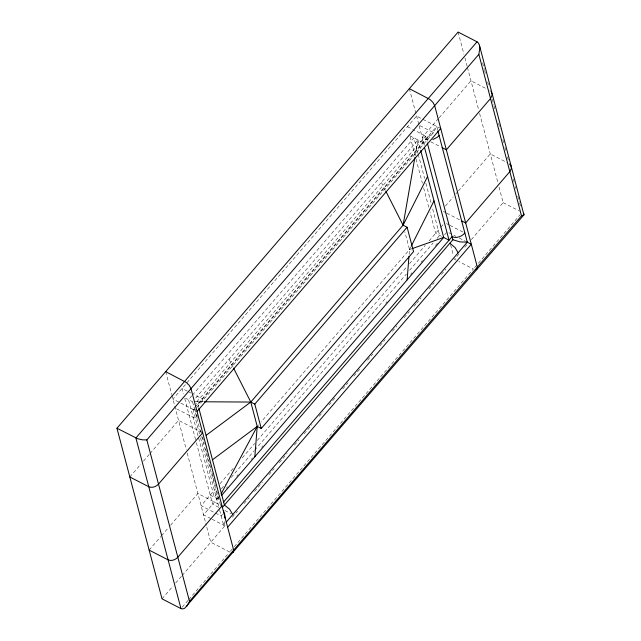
<?xml version="1.0" encoding="UTF-8"?>
<svg xmlns="http://www.w3.org/2000/svg" width="641" height="641" viewBox="0 0 641 641"><rect width="100%" height="100%" fill="white"/><g stroke="black" fill="none" stroke-linecap="round" stroke-linejoin="round"><path stroke-width="0.48" stroke-dasharray="3.21 2.4" d="M409.134 254.453L409.527 249.557L404.816 231.746M415.192 155.635L417.916 139.962L195.785 397.933M427.467 139.618L427.563 137.03L413.581 129.835M219.671 510.252L223.613 525.187L224.542 521.662M197.588 414.551L195.441 418.549L176.219 408.646M437.667 130.075L436.697 126.421L433.556 132.543L195.978 408.453M410.857 246.897L409.527 249.557L261.135 421.89M222.547 514.098L221.201 516.045L201.098 505.693L215.464 489.011M191.771 395.866L188.502 399.655L198.197 436.345M192.42 395.104L413.91 137.895L417.988 153.343M129.827 476.984L140.876 464.156M143.472 461.135L149.321 454.341M149.97 453.588L178.559 420.384L202.676 432.811M438.484 118.529L422.235 137.398L429.991 141.389M439.133 117.776L470.975 80.798L486.479 88.787M198.646 407.38L197.075 401.442L425.52 136.14L427.403 136.581L429.47 136.1L433.556 132.543M199.519 433.997L193.021 409.407L436.697 126.421M149.145 550.106L160.843 536.517M161.492 535.764L167.99 528.216M170.586 525.203L197.877 493.506L221.994 505.925M445.455 205.985L453.251 196.931M455.847 193.911L457.802 191.651M458.451 190.898L490.293 153.92L507.52 162.79M257.225 426.425L258.531 424.911M220.039 483.699L233.108 468.523M242.25 457.898L254.661 443.484M257.281 440.447L406.891 266.696M409.503 263.667L425.183 245.455M429.101 240.904L440.207 228.012M440.856 227.251L443.468 224.222M216.882 494.123L214.254 497.152L198.446 437.306M221.441 488.803L225.376 484.259M231.241 477.425L254.116 450.871M254.773 450.11L406.346 274.084M409.607 270.286L433.132 242.979M437.042 238.42L439.662 235.391L432.258 207.388M218.541 497.384L203.518 514.835L211.266 518.825M226.369 488.29L227.683 486.759M236.825 476.143L238.14 474.62M251.208 459.445L252.514 457.93M261.656 447.314L262.962 445.791M385.778 303.161L387.092 301.639M410.609 274.332L411.923 272.802M421.057 262.193L422.371 260.663M435.439 245.487L437.402 243.211M444.574 234.878L447.194 231.842M223.613 525.187L224.919 523.665M162.029 598.846L173.07 586.018M175.674 583.006L181.515 576.211M182.172 575.458L225.784 524.803M232.314 517.215L237.547 511.149M244.077 503.562L249.301 497.488M254.533 491.423L262.369 482.312M268.9 474.733L274.132 468.659M279.356 462.594L287.192 453.483M294.379 445.142L298.954 439.83M304.179 433.757L312.023 424.654M319.202 416.313L323.128 411.754M329.001 404.928L335.539 397.34M342.727 388.999L347.951 382.925M353.832 376.099L360.362 368.511M367.549 360.17L372.774 354.096M379.961 345.755L385.185 339.682M392.372 331.341L396.947 326.029M404.134 317.68L409.359 311.614M413.934 306.302L415.889 304.026M416.546 303.265L421.121 297.953M428.957 288.851L434.181 282.785M441.369 274.436L445.944 269.124M458.98 253.98L454.437 259.26L457.882 261.039M464.829 247.186L468.082 243.412M471.327 239.646L503.169 202.668L498.874 186.419M182.276 607.099L188.125 600.313M188.774 599.551L229.061 552.766M230.359 551.252L233.628 547.462M234.285 546.701L473.387 269.02L458.74 261.48M474.685 267.513L520.172 214.687M412.291 248.572L409.527 249.557L411.939 250.799M193.021 409.407L194.792 409.038M203.381 401.787L192.516 401.723L200.649 432.515M428.268 139.834L426.321 139.185L197.877 404.487L196.202 403.622M197.075 401.442L200.208 402.348L201.338 402.099L202.067 401.386L202.163 398.798L194.295 394.744M440.72 128.488L416.602 116.069L172.926 399.055L195.321 410.593M419.887 125.66L433.869 132.863M407.46 126.678L412.708 129.378M430.848 141.829L440.327 146.709M409.879 135.82L423.276 142.719M503.169 202.668L519.539 211.097M443.276 211.402L445.864 212.732M446.721 213.181L459.645 219.831M446.521 223.605L449.141 224.951M450.022 225.4L463.123 232.154M448.916 232.731L455.927 236.345M459.252 238.051L465.542 241.296M441.497 236.337L435.64 233.316L430.023 212.075M187.308 391.146L182.068 388.446L183.51 393.927M188.182 391.595L190.802 392.949M185.313 398.021L192.853 401.899M210.24 495.076L218.613 499.395M218.773 507.368L212.652 504.219L196.21 441.986M224.887 510.524L231 513.673M212.131 519.266L225.912 526.365M229.71 552.013L210.761 542.254L206.466 526.005M489.916 90.557L491.294 91.639M510.613 164.761L509.242 163.679L510.252 167.501M381.363 182.413L385.441 190.433M229.069 359.281L233.14 367.301M482.593 62.842L484.364 69.532M484.62 70.486L485.373 73.354M487.649 81.952L488.402 84.82M492.208 99.219L493.73 104.988M493.987 105.949L494.748 108.842M498.562 123.272L500.092 129.041M502.881 139.626L503.898 143.472M504.916 147.326L505.933 151.172M507.464 156.941L508.473 160.795M513.281 178.975L514.29 182.797M515.3 186.619L515.805 188.526M517.824 196.178L519.338 201.915M519.595 202.868L520.604 206.69M458.091 32.05L463.9 54.036M464.909 57.858L467.185 66.456M467.433 67.417L478.595 109.659M479.612 113.505L497.865 182.589M425.52 136.14L427.09 142.078M409.359 88.65L418.95 124.971M419.206 125.924L424.374 145.483M450.647 244.926L453.435 255.479M422.475 139.674L423.789 144.65M417.916 139.962L420.456 149.585M418.236 154.297L424.614 178.438M425.888 183.262L430.992 202.572M410.136 136.789L414.975 155.13M416.001 158.984L422.379 183.118M423.653 187.949L428.749 207.251M195.088 408.99L197.893 419.607M200.697 430.223L201.21 432.154M202.484 436.986L204.271 443.74M205.545 448.564L210.641 467.874M211.923 472.697L215.488 486.215M216.762 491.038L220.592 505.517M201.667 436.361L218.277 499.219M200.537 437.859L219.414 509.291M184.736 398.55L195.954 441.024M165.682 371.636L171.74 394.576M171.924 395.273L186.307 449.702M187.204 453.099L206.266 525.235"/><path stroke-width="0.96" d="M254.83 456.769L257.225 426.425L250.791 402.051L233.596 368.19M407.123 279.901L408.982 256.408M206.162 435.319L250.791 402.051L403.085 225.183L414.847 157.59M523.921 214.879L479.436 45.263L478.474 43.115L477.04 41.809L458.091 32.05L116.95 428.236L162.029 598.846L180.97 608.613L182.733 608.95L184.656 608.293L523.921 214.879L521.51 215.825L189.504 601.394L186.539 606.69M116.95 428.236L137.775 438.781L142.454 439.846L146.837 439.918L478.851 54.349L479.837 48.035L479.436 45.263M212.604 459.693L257.225 426.425L261.248 428.492L413.541 251.625L407.107 227.251L403.085 225.183L427.579 176.523M411.306 246.016L434.013 200.897M221.089 493.955L257.225 426.425M477.04 41.809L135.892 437.995L180.97 608.613M197.043 411.482L440.72 128.488M202.676 432.811L158.511 484.099C156.132 486.719 152.157 488.234 148.776 486.743L129.827 476.984M261.248 428.492L254.806 404.118L407.107 227.251M221.538 495.429L443.676 237.458L420.712 150.547M223.637 501.983L452.081 236.681C456.544 238.66 461.776 236.505 464.869 233.052M221.994 505.925L177.829 557.221C175.45 559.833 171.476 561.356 168.094 559.865L149.145 550.106M222.611 507.151L452.891 239.726L427.347 143.047M226.225 522.151L467.289 242.194L437.907 130.988M227.635 527.255L471.303 244.261L467.001 242.05M439.117 135.563L437.306 137.27L432.843 139.554M476.191 269.717L477.465 268.395L477.345 267.113L434.678 105.637L432.987 102.448L429.959 99.451L409.359 88.65M232.515 552.702L233.388 552.286L233.669 550.106L191.002 388.63L189.311 385.433L186.291 382.445L165.682 371.636M412.291 248.572L443.676 237.458M467.289 242.194L459.877 241.881L452.891 239.726M204.367 401.795L250.791 402.051L254.806 404.118M442.05 147.598L446.352 149.818L490.517 98.53L492.216 94.9L491.294 91.639M461.368 220.72L465.67 222.94L509.835 171.644L511.534 168.022L510.613 164.761M443.171 237.194L449.037 240.215L424.55 147.55M449.838 243.26L455.046 247.49L458.147 252.81M523.433 213.285L524.05 214.134M223.364 510.621L224.823 514.859L224.959 518.136M385.89 191.322L403.085 225.183M232.747 514.571L229.646 509.25L224.438 505.028L198.894 408.349M478.851 54.349L521.51 215.825M146.837 439.918L189.504 601.394"/></g></svg>
